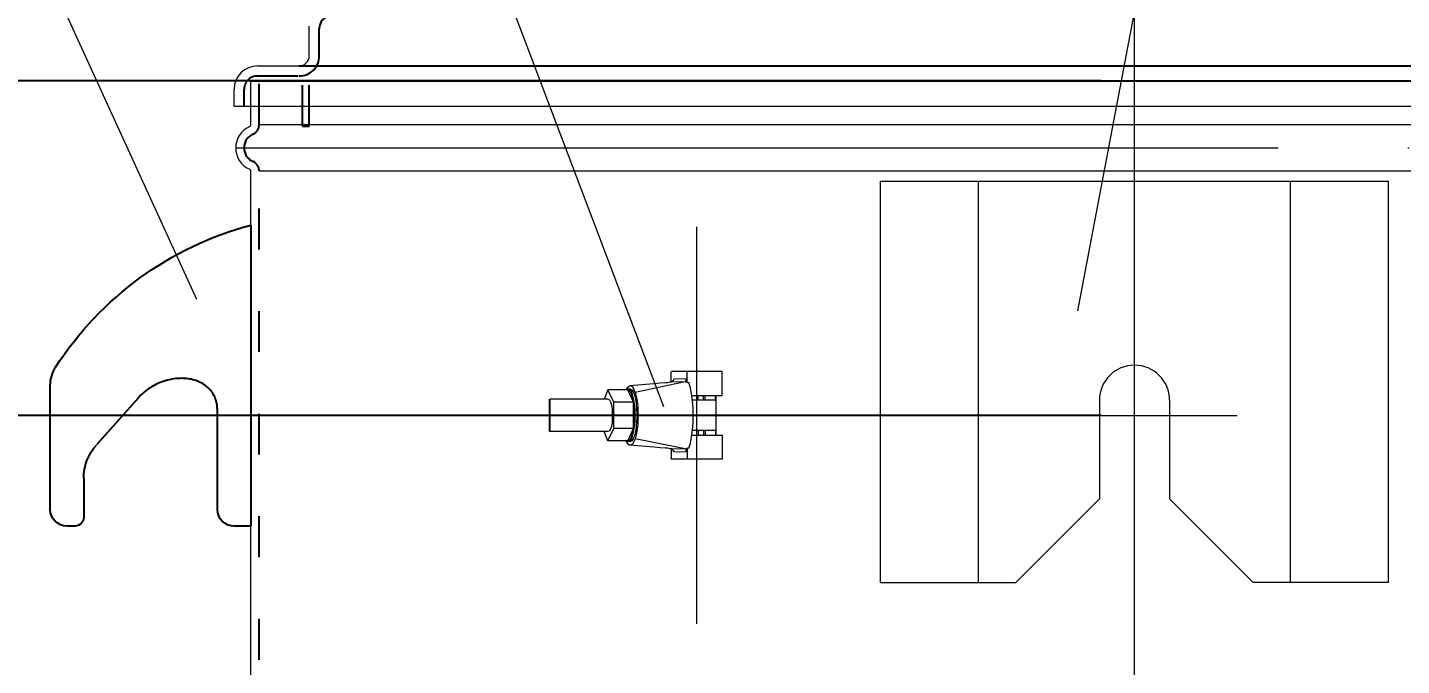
# Model space of a CAD drawing. Header units: millimetres. Extents: x 89051 to 218395, y -330386 to -125649.
# Drawn here: x 91222.9 to 91634.2, y -127075.9 to -126885.1 of the extents above; entities that cross this region are included whole.
import ezdxf

# ---------------------------------------------------------------- set-up
doc = ezdxf.new("R2010")
doc.units = ezdxf.units.MM
doc.header["$LTSCALE"] = 13
for name, pattern in [('1 实线', [0]), ('ACAD_ISO03W100', [1.18, 0.47, -0.71]), ('ACAD_ISO04W100', [30, 24, -3, 0, -3]), ('CENTER', [50.8, 31.75, -6.35, 6.35, -6.35])]:
    doc.linetypes.add(name, pattern=pattern)
doc.layers.get('0').update_dxf_attribs({"color": 1, "linetype": 'CENTER'})
for name, color, linetype in [('CORE', 5, 'Continuous'), ('PDF_Visible (ANSI)', 7, 'Continuous'), ('PDF_Visible Narrow (ANSI)', 7, 'Continuous'), ('几何体', 7, 'Continuous'), ('粗实线', 4, 'Continuous')]:
    doc.layers.add(name, color=color, linetype=linetype)
doc.layers.add('标注、文本', color=3, linetype='Continuous', lineweight=25)
doc.layers.add('铁心', color=3, linetype='Continuous', lineweight=0)
doc.styles.get("Standard").update_dxf_attribs({"font": 'gbenor.shx', "bigfont": 'gbcbig.shx'})
doc.dimstyles.new('1-15', dxfattribs={"dimscale": 20, "dimtxt": 3.5, "dimasz": 2, "dimexe": 1.5, "dimexo": 0.5, "dimgap": 0.5, "dimtad": 1, "dimtoh": 1, "dimdec": 1, "dimdsep": 46, "dimtxsty": 'Standard', "dimcen": 2.5, "dimclrd": 3, "dimclre": 3, "dimclrt": 3, "dimadec": 0, "dimazin": 2, "dimtfac": 1, "dimtdec": 1, "dimtmove": 0, "dimatfit": 2, "dimfxl": 1, "dimarcsym": 0})

# ---------------------------------------------------------------- blocks, each defined once
blk = doc.blocks.new('*D518')
at = {"layer": 'Defpoints', "color": 0, "transparency": 16777216}
for p in [(91554.26, -126901.08), (91166.74, -127001.08), (91554.26, -127001.08)]:
    blk.add_point(p, dxfattribs=at)
at = {"layer": '标注、文本', "color": 3, "lineweight": -2, "transparency": 16777216}
for p, q in [((91544.26, -126901.08), (91136.74, -126901.08)), ((91166.74, -126941.08), (91166.74, -126961.08)), ((91544.26, -127001.08), (91136.74, -127001.08))]:
    blk.add_line(p, q, dxfattribs=at)
at = {"layer": '标注、文本', "color": 3, "transparency": 16777216}
for points in [[(91160.07, -126941.08), (91173.4, -126941.08), (91166.74, -126901.08)], [(91160.07, -126961.08), (91173.4, -126961.08), (91166.74, -127001.08)]]:
    blk.add_solid(points, dxfattribs=at)
at = {"layer": '标注、文本', "color": 3, "transparency": 16777216, "insert": (91121.74, -126941.88), "char_height": 70, "attachment_point": 5, "rotation": 90}
blk.add_mtext('100', dxfattribs=at)
blk = doc.blocks.new('*D519')
at = {"layer": 'Defpoints', "color": 0, "transparency": 16777216}
for p in [(91554.26, -127001.08), (91168.27, -127551.08), (91554.26, -127551.08)]:
    blk.add_point(p, dxfattribs=at)
at = {"layer": '标注、文本', "color": 3, "lineweight": -2, "transparency": 16777216}
for p, q in [((91544.26, -127001.08), (91138.27, -127001.08)), ((91168.27, -127041.08), (91168.27, -127511.08)), ((91544.26, -127551.08), (91138.27, -127551.08))]:
    blk.add_line(p, q, dxfattribs=at)
at = {"layer": '标注、文本', "color": 3, "transparency": 16777216}
for points in [[(91161.6, -127041.08), (91174.93, -127041.08), (91168.27, -127001.08)], [(91161.6, -127511.08), (91174.93, -127511.08), (91168.27, -127551.08)]]:
    blk.add_solid(points, dxfattribs=at)
at = {"layer": '标注、文本', "color": 3, "transparency": 16777216, "insert": (91123.27, -127276.08), "char_height": 70, "attachment_point": 5, "rotation": 90}
blk.add_mtext('550', dxfattribs=at)
blk = doc.blocks.new('WERWEF')
at = {"layer": '几何体'}
for p, q in [((96038.29, -127762.98), (96038.29, -127852.98)), ((96098.29, -127847.98), (96098.29, -127810.85)), ((96072.03, -127814.69), (96084.51, -127828.72)), ((96048.29, -127847.98), (96048.29, -127818.01)), ((96088.29, -127838.69), (96088.29, -127850.32)), ((96038.29, -127852.98), (96043.29, -127852.98)), ((96090.95, -127852.98), (96093.29, -127852.98))]:
    blk.add_line(p, q, dxfattribs=at)
for centre, radius, start, end in [((96012.67, -127859.65), 100, 32.8347, 75.1544), ((96088.29, -127810.85), 10, 0, 32.8347), ((96073.29, -127838.69), 15, 0, 41.6335), ((96043.29, -127847.98), 5, 270, 0), ((96093.29, -127847.98), 5, 270, 0), ((96090.95, -127850.32), 2.66, 180, 270)]:
    blk.add_arc(centre, radius, start, end, dxfattribs=at)
blk.add_open_spline([(96048.29, -127818.01), (96048.3, -127817.91), (96048.3, -127817.71), (96048.31, -127817.41), (96048.34, -127817.11), (96048.37, -127816.81), (96048.41, -127816.52), (96048.46, -127816.23), (96048.52, -127815.95), (96048.6, -127815.66), (96048.68, -127815.38), (96048.77, -127815.11), (96048.86, -127814.83), (96048.97, -127814.56), (96049.31, -127813.81), (96050.02, -127812.63), (96051.35, -127811.26), (96052.95, -127810.17), (96054.7, -127809.42), (96056.57, -127808.94), (96058.46, -127808.75), (96060.38, -127808.8), (96062.26, -127809.07), (96064.12, -127809.56), (96065.9, -127810.23), (96067.6, -127811.09), (96068.89, -127811.91), (96069.81, -127812.6), (96070.41, -127813.09), (96070.98, -127813.6), (96071.52, -127814.13), (96071.86, -127814.5), (96072.03, -127814.69)], degree=3, knots=[0, 0, 0, 0, 0.0099647, 0.0198382, 0.0296306, 0.039352, 0.049013, 0.0586242, 0.0681964, 0.0777406, 0.0872678, 0.0967892, 0.1063158, 0.1158588, 0.1254292, 0.1874089, 0.2504274, 0.3118188, 0.3757232, 0.4369472, 0.5005615, 0.5621646, 0.6253926, 0.6874144, 0.75015, 0.8124521, 0.8745483, 0.9000528, 0.9253008, 0.950341, 0.9752238, 1, 1, 1, 1], dxfattribs=at)

msp = doc.modelspace()

# ---------------------------------------------------------------- linework, layer by layer
at = {"color": 7, "linetype": '1 实线', "lineweight": 0}
for p, q in [((91307.26, -126893.58), (91307.26, -126884.72)), ((91291.76, -126896.58), (91304.26, -126896.58)), ((91284.76, -126908.58), (91284.76, -126903.58)), ((91289.76, -126914.2), (91289.76, -126901.08)), ((91284.76, -126908.58), (91287.76, -126908.58)), ((91287.76, -126908.58), (91823.76, -126908.58)), ((91816.26, -126914.2), (91292.26, -126914.2)), ((91289.76, -127657.08), (91289.76, -126927.95)), ((91292.26, -126927.95), (91816.26, -126927.95)), ((91478.25, -126931.08), (91630.27, -126931.08)), ((91478.25, -127051.08), (91478.25, -126931.08)), ((91507.59, -127051.08), (91507.59, -126931.08)), ((91600.93, -127051.08), (91600.93, -126931.08)), ((91630.27, -127051.08), (91630.27, -126931.08)), ((91543.76, -126996.58), (91543.76, -127026.08)), ((91564.76, -126996.58), (91564.76, -127026.08)), ((91518.76, -127051.08), (91543.76, -127026.08)), ((91589.76, -127051.08), (91564.76, -127026.08)), ((91478.25, -127051.08), (91518.76, -127051.08)), ((91478.25, -127051.08), (91518.76, -127051.08)), ((91630.27, -127051.08), (91589.76, -127051.08)), ((91630.27, -127051.08), (91589.76, -127051.08))]:
    msp.add_line(p, q, dxfattribs=at)
for centre, radius, start, end in [((91304.26, -126893.58), 3, 270, 0), ((91304.26, -126893.58), 3, 270, 0), ((91291.76, -126903.58), 7, 90, 180), ((91292.26, -126921.08), 7, 113.5782, 246.4218), ((91289.26, -126914.2), 0.5, 293.5782, 0), ((91289.26, -126927.95), 0.5, 0, 66.4218), ((91289.26, -126927.95), 0.5, 0, 66.4218), ((91554.26, -126996.58), 10.5, 0, 180)]:
    msp.add_arc(centre, radius, start, end, dxfattribs=at)
at = {"layer": 'CORE', "color": 0, "linetype": 'ByBlock'}
msp.add_line((91379.31, -127005.92), (91379.31, -126996.23), dxfattribs=at)
at = {"layer": 'PDF_Visible (ANSI)', "lineweight": 13}
for points in [[(91415.56, -126988.42), (91415.56, -126988.11), (91415.72, -126987.95)], [(91415.56, -126991.08), (91415.56, -126988.42)], [(91420.1, -126990.3), (91420.41, -126991.39), (91420.41, -126987.95), (91415.72, -126987.95)], [(91430.88, -126995.14), (91430.88, -126987.95), (91420.41, -126987.95)], [(91404.31, -126997.17), (91402.6, -126993.42), (91396.66, -126993.42), (91395.56, -126996.23)], [(91404.31, -127004.98), (91404.31, -126997.17), (91398.38, -126997.17), (91396.66, -126993.42)], [(91402.13, -126993.42), (91402.6, -126992.64), (91403.06, -126992.33), (91403.53, -126992.17), (91404, -126992.48), (91404.31, -126993.11), (91404.78, -126994.2)], [(91402.28, -127008.73), (91402.75, -127008.89), (91403.22, -127008.73), (91403.69, -127008.26), (91404, -127007.33), (91404.31, -127006.08), (91404.63, -127004.51), (91404.78, -127002.8), (91404.78, -127001.08), (91404.78, -126999.36), (91404.63, -126997.64), (91404.31, -126996.08), (91404, -126994.83), (91403.69, -126993.89), (91403.22, -126993.42), (91402.75, -126993.26), (91402.28, -126993.42)], [(91402.6, -126993.42), (91402.91, -126993.58), (91403.38, -126994.05), (91403.69, -126994.83), (91404, -126995.92), (91404.31, -126997.17), (91404.47, -126998.73), (91404.47, -127000.3), (91404.47, -127001.86), (91404.47, -127003.42), (91404.31, -127004.98), (91404, -127006.23), (91403.69, -127007.33), (91403.38, -127008.11), (91402.91, -127008.58), (91402.6, -127008.73)], [(91403.38, -126993.26), (91403.85, -126993.42), (91404.16, -126994.05), (91404.63, -126994.98), (91404.94, -126996.23), (91405.1, -126997.64), (91405.25, -126999.36), (91405.41, -127001.08), (91405.25, -127002.8), (91405.1, -127004.51), (91404.94, -127005.92), (91404.63, -127007.17), (91404.16, -127008.11), (91403.85, -127008.73), (91403.38, -127008.89), (91402.75, -127008.89)], [(91403.38, -126993.26), (91402.75, -126993.26)], [(91403.22, -126992.17), (91406.81, -126991.86), (91410.41, -126991.55), (91412.28, -126991.39), (91413.85, -126991.23), (91414.63, -126991.23), (91415.25, -126991.08), (91415.72, -126991.08), (91415.72, -126991.08)], [(91419.78, -126991.08), (91404.78, -126994.2), (91405.1, -126995.3), (91405.41, -126996.86), (91405.56, -126998.42), (91405.56, -127000.14), (91405.56, -127002.01), (91405.56, -127003.73), (91405.41, -127005.3), (91405.1, -127006.86), (91404.78, -127008.11)], [(91415.41, -126991.08), (91415.56, -126991.08)], [(91416.35, -126990.3), (91416.19, -126990.61), (91416.03, -126990.76), (91415.88, -126990.92), (91415.56, -126991.08)], [(91419.78, -126991.08), (91419.94, -126990.92), (91420.1, -126990.76), (91420.1, -126990.3)], [(91420.88, -126991.23), (91420.41, -126991.39)], [(91420.88, -127010.92), (91421.35, -127009.36), (91421.66, -127007.48), (91421.97, -127005.45), (91422.13, -127003.26), (91422.13, -127001.08), (91422.13, -126998.89), (91421.97, -126996.7), (91421.66, -126994.67), (91421.35, -126992.8), (91420.88, -126991.23)], [(91396.66, -126996.23), (91397.13, -126996.39), (91397.44, -126997.01), (91397.75, -126997.95), (91397.91, -126999.05), (91397.91, -127000.45), (91397.91, -127001.7), (91397.91, -127003.11), (91397.75, -127004.36), (91397.44, -127005.14), (91397.13, -127005.76), (91396.66, -127005.92), (91379.31, -127005.92)], [(91396.66, -126996.23), (91379.31, -126996.23)], [(91402.6, -127008.73), (91404.31, -127004.98), (91398.38, -127004.98), (91398.38, -126997.17)], [(91421.81, -126995.14), (91430.88, -126995.14)], [(91428.85, -126996.55), (91421.81, -126996.55)], [(91423.69, -126996.55), (91423.69, -126995.14)], [(91425.25, -126996.55), (91425.25, -126995.14)], [(91425.72, -126996.55), (91425.72, -126995.14)], [(91428.85, -126996.55), (91428.85, -126995.14)], [(91429, -126995.14), (91429, -127007.01)], [(91402.6, -127008.73), (91396.66, -127008.73), (91395.56, -127005.92)], [(91396.66, -127008.73), (91398.38, -127004.98)], [(91428.85, -127005.61), (91421.81, -127005.61)], [(91423.69, -127005.61), (91423.69, -127007.01)], [(91425.25, -127005.61), (91425.25, -127007.01)], [(91425.72, -127005.61), (91425.72, -127007.01)], [(91428.85, -127005.61), (91428.85, -127007.01)], [(91404.78, -127008.11), (91404.31, -127009.05), (91404, -127009.67), (91403.53, -127009.98), (91403.06, -127009.98), (91402.6, -127009.51), (91402.13, -127008.73)], [(91415.72, -127011.08), (91415.25, -127011.08), (91414.63, -127010.92), (91413.85, -127010.92), (91412.28, -127010.76), (91410.41, -127010.61), (91406.81, -127010.3), (91403.22, -127009.98)], [(91419.78, -127011.08), (91404.78, -127008.11)], [(91421.81, -127007.01), (91430.88, -127007.01), (91430.88, -127014.2)], [(91415.56, -127011.08), (91415.41, -127011.08)], [(91415.56, -127011.08), (91415.56, -127013.73)], [(91415.56, -127011.08), (91415.88, -127011.23), (91416.03, -127011.39), (91416.35, -127011.86)], [(91415.72, -127014.2), (91415.56, -127014.05), (91415.56, -127013.73)], [(91420.41, -127010.76), (91420.41, -127014.2), (91415.72, -127014.2)], [(91420.1, -127011.86), (91420.1, -127011.7), (91420.1, -127011.39), (91419.94, -127011.23), (91419.78, -127011.08)], [(91420.1, -127011.86), (91420.41, -127010.76)], [(91420.41, -127010.76), (91420.88, -127010.92)], [(91430.88, -127014.2), (91420.41, -127014.2)]]:
    msp.add_lwpolyline(points, dxfattribs=at)
at = {"layer": 'PDF_Visible Narrow (ANSI)', "lineweight": 13}
for points in [[(91415.56, -126991.08), (91417.6, -126990.92), (91419.78, -126991.08)], [(91420.1, -126990.3), (91418.22, -126990.14), (91416.35, -126990.3)], [(91419.78, -127011.08), (91417.6, -127011.23), (91415.56, -127011.08)], [(91416.35, -127011.86), (91418.22, -127012.01), (91420.1, -127011.86)]]:
    msp.add_lwpolyline(points, dxfattribs=at)
at = {"layer": '标注、文本', "color": 1, "linetype": 'ACAD_ISO04W100', "lineweight": 15}
for p, q in [((91554.26, -127037.98), (91554.26, -126790.6)), ((91285.26, -126921.08), (91820.76, -126921.08)), ((91554.26, -127917.99), (91554.26, -126936.3)), ((91423.26, -127063.47), (91423.26, -126944.69)), ((91423.26, -127014.2), (91423.26, -126983.49)), ((91392.53, -127001.08), (91453.98, -127001.08)), ((91523.53, -127001.08), (91584.98, -127001.08))]:
    msp.add_line(p, q, dxfattribs=at)
at = {"layer": '标注、文本'}
for p, q in [((91304.26, -126896.58), (91799.06, -126896.58)), ((91304.26, -126901.08), (91804.26, -126901.08))]:
    msp.add_line(p, q, dxfattribs=at)
at = {"layer": '粗实线', "color": 2, "linetype": 'ACAD_ISO03W100', "ltscale": 2}
for p, q in [((91310.26, -126893.58), (91310.26, -126885.45)), ((91305.26, -126914.58), (91305.26, -126899.49)), ((91307.26, -126914.58), (91307.26, -126898.77)), ((91287.76, -126908.58), (91287.76, -126903.58)), ((91291.76, -126899.58), (91304.26, -126899.58)), ((91292.26, -126914.2), (91292.26, -126901.08)), ((91305.26, -126914.58), (91307.26, -126914.58)), ((91292.26, -127657.08), (91292.26, -126927.95))]:
    msp.add_line(p, q, dxfattribs=at)
at = {"layer": '粗实线', "ltscale": 2}
msp.add_line((91289.76, -126901.08), (91818.76, -126901.08), dxfattribs=at)
at = {"layer": '粗实线', "color": 2, "linetype": 'ACAD_ISO03W100', "ltscale": 2}
for centre, radius, start, end in [((91314.26, -126885.45), 4, 102.3972, 180), ((91304.26, -126893.58), 6, 270, 0), ((91291.76, -126903.58), 4, 90, 180), ((91289.26, -126914.2), 3, 293.5782, 0), ((91292.26, -126921.08), 4.5, 113.5782, 246.4218), ((91289.26, -126927.95), 3, 0, 66.4218)]:
    msp.add_arc(centre, radius, start, end, dxfattribs=at)
at = {"layer": '铁心'}
for points in [[(91537.28, -126969.85), (91672.8, -126256.57), (91672.8, -126256.57)], [(91273.62, -126966.42), (90950.98, -126262.06), (90950.98, -126262.06)], [(91413.36, -126998.48), (91134.3, -126263.38), (91134.3, -126263.38)]]:
    msp.add_lwpolyline(points, dxfattribs=at)

# ---------------------------------------------------------------- block references
at = {"layer": '标注、文本', "xscale": -1}
msp.add_blockref('WERWEF', (187328.05, 818.78), dxfattribs=at)

# ---------------------------------------------------------------- dimensions: what is measured, and where the dimension line sits
at = {"layer": '标注、文本'}
dim = msp.add_linear_dim(base=(91166.74, -127001.08), p1=(91554.26, -126901.08), p2=(91554.26, -127001.08), angle=90, dimstyle='1-15', dxfattribs=at)
dim.commit()
dim.dimension.update_dxf_attribs({"geometry": '*D518', "text_midpoint": (91166.74, -126941.88), "dimtype": 160})
dim = msp.add_linear_dim(base=(91168.27, -127551.08), p1=(91554.26, -127001.08), p2=(91554.26, -127551.08), angle=90, dimstyle='1-15', dxfattribs=at)
dim.commit()
dim.dimension.update_dxf_attribs({"geometry": '*D519', "text_midpoint": (91123.27, -127276.08)})

doc.saveas('drawing.dxf')
